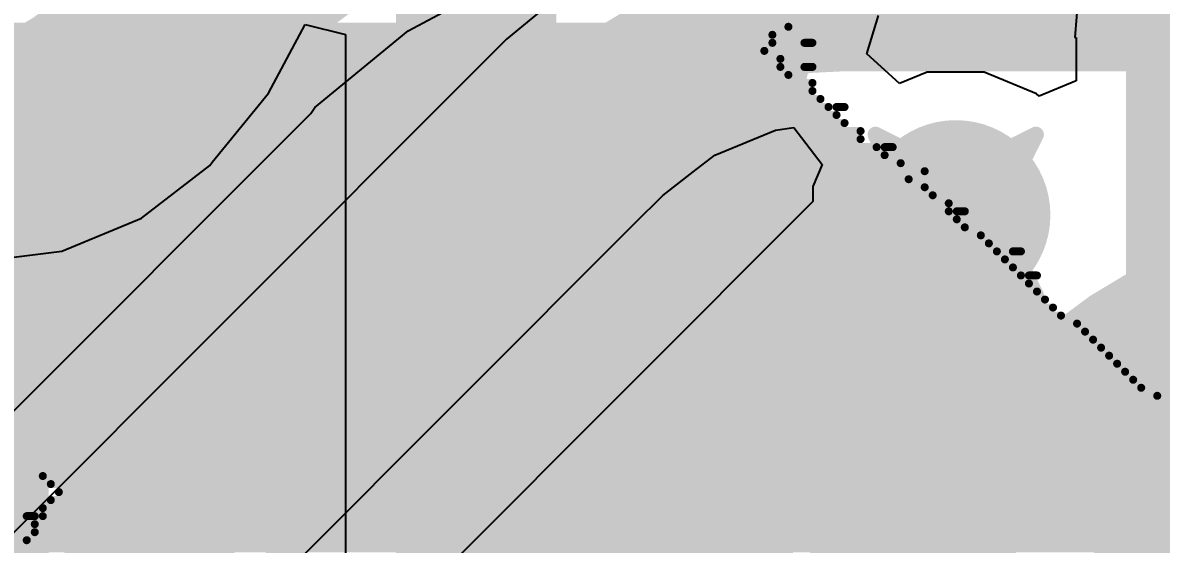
# Model space of a CAD drawing. Header units: inches. Extents: x -5 to 426, y -53 to 116.
# Drawn here: x 27.379 to 30.986, y -5.246 to -3.595 of the extents above; entities that cross this region are included whole.
import ezdxf

# ---------------------------------------------------------------- set-up
doc = ezdxf.new("R2010")
doc.units = ezdxf.units.IN
for name, color, linetype in [('Board Outline', 216, 'Continuous'), ('Bottom Layer', 5, 'Continuous'), ('Bottom Overlay', 54, 'Continuous'), ('Drill Drawing', 1, 'Continuous'), ('Top Layer', 1, 'Continuous'), ('Top Overlay', 2, 'Continuous'), ('Top Paste', 8, 'Continuous'), ('Top Solder', 216, 'Continuous'), ('Via Holes', 16, 'Continuous')]:
    doc.layers.add(name, color=color, linetype=linetype)
doc.styles.add('Arial', font='', dxfattribs={"height": 0.2})
doc.styles.get('Arial').set_extended_font_data('Arial')

# ---------------------------------------------------------------- blocks, each defined once
blk = doc.blocks.new('R___0603_50')
at = {"layer": 'Top Layer'}
for points in [[(-0.381, 0.4445), (-0.381, -0.4445), (-1.143, -0.4445), (-1.143, 0.4445)], [(1.143, 0.4445), (1.143, -0.4445), (0.381, -0.4445), (0.381, 0.4445)]]:
    blk.add_hatch(color=1, dxfattribs=at).paths.add_polyline_path(points)
at = {"layer": 'Top Paste'}
for points in [[(-0.381, 0.4445), (-0.381, -0.4445), (-1.143, -0.4445), (-1.143, 0.4445)], [(1.143, 0.4445), (1.143, -0.4445), (0.381, -0.4445), (0.381, 0.4445)]]:
    blk.add_hatch(color=8, dxfattribs=at).paths.add_polyline_path(points)
at = {"layer": 'Top Solder'}
for points in [[(-0.2794, 0.5461), (-0.2794, -0.5461), (-1.2446, -0.5461), (-1.2446, 0.5461)], [(1.2446, 0.5461), (1.2446, -0.5461), (0.2794, -0.5461), (0.2794, 0.5461)]]:
    blk.add_hatch(color=216, dxfattribs=at).paths.add_polyline_path(points)
at = {"layer": 'Top Overlay'}
for points in [[(-1.2192, 0.5334, 0.127, 0.127, 0), (1.2192, 0.5334, 0.127, 0.127, 0)], [(-1.2192, 0.5334, 0.127, 0.127, 0), (-1.2192, -0.5334, 0.127, 0.127, 0)], [(1.2192, 0.5334, 0.127, 0.127, 0), (1.2192, -0.5334, 0.127, 0.127, 0)], [(-1.2192, -0.5334, 0.127, 0.127, 0), (1.2192, -0.5334, 0.127, 0.127, 0)]]:
    blk.add_lwpolyline(points, format="xyseb", dxfattribs=at)
for points in [[(-1.25095, 0.5334, 0.0635, 0.0635, 1), (-1.18745, 0.5334, 0.0635, 0.0635, 1)], [(-1.25095, 0.5334, 0.0635, 0.0635, 1), (-1.18745, 0.5334, 0.0635, 0.0635, 1)], [(1.18745, 0.5334, 0.0635, 0.0635, 1), (1.25095, 0.5334, 0.0635, 0.0635, 1)], [(1.18745, 0.5334, 0.0635, 0.0635, 1), (1.25095, 0.5334, 0.0635, 0.0635, 1)], [(-1.25095, -0.5334, 0.0635, 0.0635, 1), (-1.18745, -0.5334, 0.0635, 0.0635, 1)], [(-1.25095, -0.5334, 0.0635, 0.0635, 1), (-1.18745, -0.5334, 0.0635, 0.0635, 1)], [(1.18745, -0.5334, 0.0635, 0.0635, 1), (1.25095, -0.5334, 0.0635, 0.0635, 1)], [(1.18745, -0.5334, 0.0635, 0.0635, 1), (1.25095, -0.5334, 0.0635, 0.0635, 1)]]:
    blk.add_lwpolyline(points, format="xyseb", close=True, dxfattribs=at)
blk = doc.blocks.new('TSOT_23_6_73')
at = {"layer": 'Top Overlay'}
for points in [[(-1.8542, 0.9652, 0.127, 0.127, 0), (-1.9812, 1.0922, 0.127, 0.127, 0)], [(-1.9812, 1.0922, 0.127, 0.127, 0), (-1.9812, 0.8382, 0.127, 0.127, 0)], [(-1.8542, 0.9652, 0.127, 0.127, 0), (-1.9812, 0.8382, 0.127, 0.127, 0)]]:
    blk.add_lwpolyline(points, format="xyseb", dxfattribs=at)
for points in [[(-2.013, 1.0922, 0.0635, 0.0635, 1), (-1.9494, 1.0922, 0.0635, 0.0635, 1)], [(-2.013, 1.0922, 0.0635, 0.0635, 1), (-1.9494, 1.0922, 0.0635, 0.0635, 1)], [(-1.886, 0.9652, 0.0635, 0.0635, 1), (-1.8224, 0.9652, 0.0635, 0.0635, 1)], [(-1.886, 0.9652, 0.0635, 0.0635, 1), (-1.8224, 0.9652, 0.0635, 0.0635, 1)], [(-2.013, 0.8382, 0.0635, 0.0635, 1), (-1.9494, 0.8382, 0.0635, 0.0635, 1)], [(-2.013, 0.8382, 0.0635, 0.0635, 1), (-1.9494, 0.8382, 0.0635, 0.0635, 1)]]:
    blk.add_lwpolyline(points, format="xyseb", close=True, dxfattribs=at)

msp = doc.modelspace()

# ---------------------------------------------------------------- hatches: boundary and pattern name
at = {"layer": 'Bottom Layer'}
h = msp.add_hatch(color=5, dxfattribs=at)
edge = h.paths.add_edge_path()
edge.add_arc((30.3345, -4.2036), 0.3, 0, 360)
at = {"layer": 'Top Layer'}
h = msp.add_hatch(color=1, dxfattribs=at)
edge = h.paths.add_edge_path()
edge.add_arc((30.3345, -4.2036), 0.3, 0, 360)
msp.add_hatch(color=1, dxfattribs=at).paths.add_polyline_path([(30.8484, -5.894), (33.2963, -5.894), (33.2963, -4.9796), (30.8484, -4.9796)])
at = {"layer": 'Via Holes'}
h = msp.add_hatch(color=7, dxfattribs=at)
edge = h.paths.add_edge_path()
edge.add_arc((30.3345, -4.2036), 0.15, 0, 360)

# ---------------------------------------------------------------- linework, layer by layer
at = {"layer": 'Board Outline'}
msp.add_lwpolyline([(49.7725, 6.3481, 0.254, 0.254, -1.144567), (-0.2979, -38.4414, 0.254, 0.254, 0)], format="xyseb", dxfattribs=at)
at = {"layer": 'Bottom Layer'}
for p, q in [((28.6002, -3.6204), (28.9576, -3.4293)), ((29.0488, -3.5344), (28.9114, -3.6472)), ((28.3038, -3.8636), (28.6002, -3.6204)), ((28.9113, -3.6472), (28.8219, -3.7373)), ((28.9114, -3.6472), (28.9113, -3.6472)), ((28.8219, -3.7373), (20.6714, -11.8878)), ((20.6395, -11.534), (28.2915, -3.8821)), ((28.2915, -3.8821), (28.3038, -3.8636)), ((29.7632, -3.9349), (29.8219, -3.9272)), ((29.8219, -3.9272), (29.9111, -4.0435)), ((29.5708, -4.0146), (29.7632, -3.9349)), ((29.5022, -4.0672), (29.5708, -4.0146)), ((29.4061, -4.142), (29.5022, -4.0672)), ((29.9111, -4.0435), (29.8821, -4.1136)), ((29.3173, -4.2308), (29.4061, -4.142)), ((29.8821, -4.1136), (29.8821, -4.1615)), ((29.8821, -4.1615), (20.9794, -13.0642)), ((21.1658, -12.3823), (29.3173, -4.2308))]:
    msp.add_line(p, q, dxfattribs=at)
for points in [[(27.9527, -3.5433, 0.635, 0.635, -0.198912), (29.7488, -2.7993, 0.635, 0.635, 0)], [(20.3008, -11.1952, 0.635, 0.635, 0), (27.9527, -3.5433, 0.635, 0.635, 0)], [(29.1589, -3.8947, 0.381, 0.381, -0.198912), (29.9697, -3.5589, 0.381, 0.381, 0)], [(29.9697, -3.5589, 0.381, 0.381, 0), (39.7896, -3.5589, 0.381, 0.381, 0)], [(20.9186, -12.135, 0.381, 0.381, 0), (29.1589, -3.8947, 0.381, 0.381, 0)], [(30.4822, -4.9336, 0.381, 0.381, -0.198912), (32.2783, -4.1897, 0.381, 0.381, 0)], [(21.2267, -13.3114, 0.381, 0.381, 0), (30.3345, -4.2036, 0.381, 0.381, 0)], [(30.3798, -5.8424, 0.381, 0.381, -0.198912), (32.8178, -4.8326, 0.381, 0.381, 0)], [(20.0917, -15.3242, 0.381, 0.381, 0), (30.4822, -4.9336, 0.381, 0.381, 0)]]:
    msp.add_lwpolyline(points, format="xyseb", dxfattribs=at)
for points in [[(27.794, -3.5433, 0.3175, 0.3175, 1), (28.1115, -3.5433, 0.3175, 0.3175, 1)], [(27.794, -3.5433, 0.3175, 0.3175, 1), (28.1115, -3.5433, 0.3175, 0.3175, 1)], [(29.8744, -3.5589, 0.1905, 0.1905, 1), (30.0649, -3.5589, 0.1905, 0.1905, 1)], [(29.8744, -3.5589, 0.1905, 0.1905, 1), (30.0649, -3.5589, 0.1905, 0.1905, 1)], [(29.0637, -3.8947, 0.1905, 0.1905, 1), (29.2542, -3.8947, 0.1905, 0.1905, 1)], [(29.0637, -3.8947, 0.1905, 0.1905, 1), (29.2542, -3.8947, 0.1905, 0.1905, 1)], [(30.2393, -4.2036, 0.1905, 0.1905, 1), (30.4298, -4.2036, 0.1905, 0.1905, 1)], [(30.387, -4.9336, 0.1905, 0.1905, 1), (30.5775, -4.9336, 0.1905, 0.1905, 1)], [(30.387, -4.9336, 0.1905, 0.1905, 1), (30.5775, -4.9336, 0.1905, 0.1905, 1)]]:
    msp.add_lwpolyline(points, format="xyseb", close=True, dxfattribs=at)
at = {"layer": 'Bottom Overlay'}
for points in [[(26.8581, -3.608, 0.0254, 0.0254, 0), (29.8045, -3.608, 0.0254, 0.0254, 0)], [(26.8327, -3.6334, 0.0254, 0.0254, 0), (29.7537, -3.6334, 0.0254, 0.0254, 0)], [(26.7819, -3.6842, 0.0254, 0.0254, 0), (29.7283, -3.6842, 0.0254, 0.0254, 0)], [(26.8073, -3.6588, 0.0254, 0.0254, 0), (29.7537, -3.6588, 0.0254, 0.0254, 0)], [(29.8553, -3.6588, 0.0254, 0.0254, 0), (29.8807, -3.6588, 0.0254, 0.0254, 0)], [(26.7565, -3.7096, 0.0254, 0.0254, 0), (29.7791, -3.7096, 0.0254, 0.0254, 0)], [(26.7057, -3.7604, 0.0254, 0.0254, 0), (29.8045, -3.7604, 0.0254, 0.0254, 0)], [(26.7311, -3.735, 0.0254, 0.0254, 0), (29.7791, -3.735, 0.0254, 0.0254, 0)], [(29.8553, -3.735, 0.0254, 0.0254, 0), (29.8807, -3.735, 0.0254, 0.0254, 0)], [(26.6295, -3.7858, 0.0254, 0.0254, 0), (29.8807, -3.7858, 0.0254, 0.0254, 0)], [(26.6295, -3.8112, 0.0254, 0.0254, 0), (29.8807, -3.8112, 0.0254, 0.0254, 0)], [(26.5787, -3.862, 0.0254, 0.0254, 0), (29.9315, -3.862, 0.0254, 0.0254, 0)], [(26.6041, -3.8366, 0.0254, 0.0254, 0), (29.9061, -3.8366, 0.0254, 0.0254, 0)], [(29.9569, -3.862, 0.0254, 0.0254, 0), (29.9823, -3.862, 0.0254, 0.0254, 0)], [(26.5533, -3.8874, 0.0254, 0.0254, 0), (29.9569, -3.8874, 0.0254, 0.0254, 0)], [(26.5025, -3.9382, 0.0254, 0.0254, 0), (30.0331, -3.9382, 0.0254, 0.0254, 0)], [(26.5279, -3.9128, 0.0254, 0.0254, 0), (29.9823, -3.9128, 0.0254, 0.0254, 0)], [(26.4771, -3.9636, 0.0254, 0.0254, 0), (30.0331, -3.9636, 0.0254, 0.0254, 0)], [(26.4263, -4.0144, 0.0254, 0.0254, 0), (30.1093, -4.0144, 0.0254, 0.0254, 0)], [(26.4517, -3.989, 0.0254, 0.0254, 0), (30.0839, -3.989, 0.0254, 0.0254, 0)], [(30.1093, -3.989, 0.0254, 0.0254, 0), (30.1347, -3.989, 0.0254, 0.0254, 0)], [(26.4009, -4.0398, 0.0254, 0.0254, 0), (30.1601, -4.0398, 0.0254, 0.0254, 0)], [(26.3755, -4.0652, 0.0254, 0.0254, 0), (30.2363, -4.0652, 0.0254, 0.0254, 0)], [(26.2993, -4.116, 0.0254, 0.0254, 0), (30.2363, -4.116, 0.0254, 0.0254, 0)], [(26.3247, -4.0906, 0.0254, 0.0254, 0), (30.1855, -4.0906, 0.0254, 0.0254, 0)], [(26.2739, -4.1414, 0.0254, 0.0254, 0), (30.2617, -4.1414, 0.0254, 0.0254, 0)], [(26.2231, -4.1922, 0.0254, 0.0254, 0), (30.3125, -4.1922, 0.0254, 0.0254, 0)], [(26.2485, -4.1668, 0.0254, 0.0254, 0), (30.3125, -4.1668, 0.0254, 0.0254, 0)], [(30.3379, -4.1922, 0.0254, 0.0254, 0), (30.3633, -4.1922, 0.0254, 0.0254, 0)], [(26.1977, -4.2176, 0.0254, 0.0254, 0), (30.3379, -4.2176, 0.0254, 0.0254, 0)], [(26.1215, -4.2684, 0.0254, 0.0254, 0), (30.4141, -4.2684, 0.0254, 0.0254, 0)], [(26.1723, -4.243, 0.0254, 0.0254, 0), (30.3633, -4.243, 0.0254, 0.0254, 0)], [(26.1215, -4.2938, 0.0254, 0.0254, 0), (30.4395, -4.2938, 0.0254, 0.0254, 0)], [(26.0961, -4.3192, 0.0254, 0.0254, 0), (30.4649, -4.3192, 0.0254, 0.0254, 0)], [(30.5157, -4.3192, 0.0254, 0.0254, 0), (30.5411, -4.3192, 0.0254, 0.0254, 0)], [(26.0199, -4.37, 0.0254, 0.0254, 0), (30.5157, -4.37, 0.0254, 0.0254, 0)], [(26.0707, -4.3446, 0.0254, 0.0254, 0), (30.4903, -4.3446, 0.0254, 0.0254, 0)], [(26.0453, -4.3954, 0.0254, 0.0254, 0), (30.5411, -4.3954, 0.0254, 0.0254, 0)], [(30.5665, -4.3954, 0.0254, 0.0254, 0), (30.5919, -4.3954, 0.0254, 0.0254, 0)], [(26.0961, -4.4208, 0.0254, 0.0254, 0), (30.5665, -4.4208, 0.0254, 0.0254, 0)], [(26.1469, -4.4462, 0.0254, 0.0254, 0), (30.5919, -4.4462, 0.0254, 0.0254, 0)], [(26.2231, -4.4716, 0.0254, 0.0254, 0), (30.6173, -4.4716, 0.0254, 0.0254, 0)], [(26.2739, -4.497, 0.0254, 0.0254, 0), (30.6427, -4.497, 0.0254, 0.0254, 0)], [(26.3247, -4.5224, 0.0254, 0.0254, 0), (30.6681, -4.5224, 0.0254, 0.0254, 0)], [(26.4009, -4.5478, 0.0254, 0.0254, 0), (30.7189, -4.5478, 0.0254, 0.0254, 0)], [(26.4517, -4.5732, 0.0254, 0.0254, 0), (30.7443, -4.5732, 0.0254, 0.0254, 0)], [(26.5025, -4.5986, 0.0254, 0.0254, 0), (30.7697, -4.5986, 0.0254, 0.0254, 0)], [(26.5787, -4.624, 0.0254, 0.0254, 0), (30.7951, -4.624, 0.0254, 0.0254, 0)], [(26.6295, -4.6494, 0.0254, 0.0254, 0), (30.8205, -4.6494, 0.0254, 0.0254, 0)], [(26.6803, -4.6748, 0.0254, 0.0254, 0), (30.8459, -4.6748, 0.0254, 0.0254, 0)], [(26.7565, -4.7002, 0.0254, 0.0254, 0), (30.8713, -4.7002, 0.0254, 0.0254, 0)], [(26.8073, -4.7256, 0.0254, 0.0254, 0), (30.8967, -4.7256, 0.0254, 0.0254, 0)], [(26.8581, -4.751, 0.0254, 0.0254, 0), (30.9221, -4.751, 0.0254, 0.0254, 0)], [(26.9343, -4.7764, 0.0254, 0.0254, 0), (30.9729, -4.7764, 0.0254, 0.0254, 0)], [(26.9597, -4.8018, 0.0254, 0.0254, 0), (30.9983, -4.8018, 0.0254, 0.0254, 0)], [(27.0359, -4.8272, 0.0254, 0.0254, 0), (31.0491, -4.8272, 0.0254, 0.0254, 0)], [(27.0867, -4.8526, 0.0254, 0.0254, 0), (31.0491, -4.8526, 0.0254, 0.0254, 0)], [(27.1375, -4.878, 0.0254, 0.0254, 0), (31.0999, -4.878, 0.0254, 0.0254, 0)], [(27.1883, -4.9034, 0.0254, 0.0254, 0), (31.0999, -4.9034, 0.0254, 0.0254, 0)], [(27.2391, -4.9288, 0.0254, 0.0254, 0), (31.1507, -4.9288, 0.0254, 0.0254, 0)], [(27.2899, -4.9542, 0.0254, 0.0254, 0), (31.1507, -4.9542, 0.0254, 0.0254, 0)], [(27.3153, -4.9796, 0.0254, 0.0254, 0), (31.2015, -4.9796, 0.0254, 0.0254, 0)], [(27.3661, -5.005, 0.0254, 0.0254, 0), (31.2269, -5.005, 0.0254, 0.0254, 0)], [(27.4423, -5.0304, 0.0254, 0.0254, 0), (31.2523, -5.0304, 0.0254, 0.0254, 0)], [(27.4677, -5.0558, 0.0254, 0.0254, 0), (31.2777, -5.0558, 0.0254, 0.0254, 0)], [(27.4931, -5.0812, 0.0254, 0.0254, 0), (31.3031, -5.0812, 0.0254, 0.0254, 0)], [(27.4423, -5.132, 0.0254, 0.0254, 0), (31.3539, -5.132, 0.0254, 0.0254, 0)], [(27.4677, -5.1066, 0.0254, 0.0254, 0), (31.3285, -5.1066, 0.0254, 0.0254, 0)], [(27.3915, -5.1574, 0.0254, 0.0254, 0), (27.4169, -5.1574, 0.0254, 0.0254, 0)], [(27.4423, -5.1574, 0.0254, 0.0254, 0), (31.3793, -5.1574, 0.0254, 0.0254, 0)], [(27.4169, -5.1828, 0.0254, 0.0254, 0), (31.4301, -5.1828, 0.0254, 0.0254, 0)], [(27.3915, -5.2336, 0.0254, 0.0254, 0), (31.4809, -5.2336, 0.0254, 0.0254, 0)], [(27.4169, -5.2082, 0.0254, 0.0254, 0), (31.4555, -5.2082, 0.0254, 0.0254, 0)], [(27.3661, -5.259, 0.0254, 0.0254, 0), (31.5063, -5.259, 0.0254, 0.0254, 0)]]:
    msp.add_lwpolyline(points, format="xyseb", dxfattribs=at)
for points in [[(29.7981, -3.608, 0.0127, 0.0127, 1), (29.8108, -3.608, 0.0127, 0.0127, 1)], [(29.7473, -3.6334, 0.0127, 0.0127, 1), (29.76, -3.6334, 0.0127, 0.0127, 1)], [(29.7219, -3.6842, 0.0127, 0.0127, 1), (29.7346, -3.6842, 0.0127, 0.0127, 1)], [(29.7473, -3.6588, 0.0127, 0.0127, 1), (29.76, -3.6588, 0.0127, 0.0127, 1)], [(29.8489, -3.6588, 0.0127, 0.0127, 1), (29.8616, -3.6588, 0.0127, 0.0127, 1)], [(29.8743, -3.6588, 0.0127, 0.0127, 1), (29.887, -3.6588, 0.0127, 0.0127, 1)], [(29.7727, -3.7096, 0.0127, 0.0127, 1), (29.7854, -3.7096, 0.0127, 0.0127, 1)], [(29.7727, -3.735, 0.0127, 0.0127, 1), (29.7854, -3.735, 0.0127, 0.0127, 1)], [(29.7981, -3.7604, 0.0127, 0.0127, 1), (29.8108, -3.7604, 0.0127, 0.0127, 1)], [(29.8489, -3.735, 0.0127, 0.0127, 1), (29.8616, -3.735, 0.0127, 0.0127, 1)], [(29.8743, -3.735, 0.0127, 0.0127, 1), (29.887, -3.735, 0.0127, 0.0127, 1)], [(29.8743, -3.7858, 0.0127, 0.0127, 1), (29.887, -3.7858, 0.0127, 0.0127, 1)], [(29.8743, -3.8112, 0.0127, 0.0127, 1), (29.887, -3.8112, 0.0127, 0.0127, 1)], [(29.8997, -3.8366, 0.0127, 0.0127, 1), (29.9124, -3.8366, 0.0127, 0.0127, 1)], [(29.9251, -3.862, 0.0127, 0.0127, 1), (29.9378, -3.862, 0.0127, 0.0127, 1)], [(29.9505, -3.862, 0.0127, 0.0127, 1), (29.9632, -3.862, 0.0127, 0.0127, 1)], [(29.9759, -3.862, 0.0127, 0.0127, 1), (29.9886, -3.862, 0.0127, 0.0127, 1)], [(29.9505, -3.8874, 0.0127, 0.0127, 1), (29.9632, -3.8874, 0.0127, 0.0127, 1)], [(29.9759, -3.9128, 0.0127, 0.0127, 1), (29.9886, -3.9128, 0.0127, 0.0127, 1)], [(30.0267, -3.9382, 0.0127, 0.0127, 1), (30.0394, -3.9382, 0.0127, 0.0127, 1)], [(30.0267, -3.9636, 0.0127, 0.0127, 1), (30.0394, -3.9636, 0.0127, 0.0127, 1)], [(30.0775, -3.989, 0.0127, 0.0127, 1), (30.0902, -3.989, 0.0127, 0.0127, 1)], [(30.1029, -3.989, 0.0127, 0.0127, 1), (30.1156, -3.989, 0.0127, 0.0127, 1)], [(30.1029, -4.0144, 0.0127, 0.0127, 1), (30.1156, -4.0144, 0.0127, 0.0127, 1)], [(30.1283, -3.989, 0.0127, 0.0127, 1), (30.141, -3.989, 0.0127, 0.0127, 1)], [(30.1537, -4.0398, 0.0127, 0.0127, 1), (30.1664, -4.0398, 0.0127, 0.0127, 1)], [(30.2299, -4.0652, 0.0127, 0.0127, 1), (30.2426, -4.0652, 0.0127, 0.0127, 1)], [(30.1791, -4.0906, 0.0127, 0.0127, 1), (30.1918, -4.0906, 0.0127, 0.0127, 1)], [(30.2299, -4.116, 0.0127, 0.0127, 1), (30.2426, -4.116, 0.0127, 0.0127, 1)], [(30.2553, -4.1414, 0.0127, 0.0127, 1), (30.268, -4.1414, 0.0127, 0.0127, 1)], [(30.3061, -4.1668, 0.0127, 0.0127, 1), (30.3188, -4.1668, 0.0127, 0.0127, 1)], [(30.3061, -4.1922, 0.0127, 0.0127, 1), (30.3188, -4.1922, 0.0127, 0.0127, 1)], [(30.3315, -4.1922, 0.0127, 0.0127, 1), (30.3442, -4.1922, 0.0127, 0.0127, 1)], [(30.3569, -4.1922, 0.0127, 0.0127, 1), (30.3696, -4.1922, 0.0127, 0.0127, 1)], [(30.3315, -4.2176, 0.0127, 0.0127, 1), (30.3442, -4.2176, 0.0127, 0.0127, 1)], [(30.3569, -4.243, 0.0127, 0.0127, 1), (30.3696, -4.243, 0.0127, 0.0127, 1)], [(30.4077, -4.2684, 0.0127, 0.0127, 1), (30.4204, -4.2684, 0.0127, 0.0127, 1)], [(30.4331, -4.2938, 0.0127, 0.0127, 1), (30.4458, -4.2938, 0.0127, 0.0127, 1)], [(30.4585, -4.3192, 0.0127, 0.0127, 1), (30.4712, -4.3192, 0.0127, 0.0127, 1)], [(30.5093, -4.3192, 0.0127, 0.0127, 1), (30.522, -4.3192, 0.0127, 0.0127, 1)], [(30.5347, -4.3192, 0.0127, 0.0127, 1), (30.5474, -4.3192, 0.0127, 0.0127, 1)], [(30.4839, -4.3446, 0.0127, 0.0127, 1), (30.4966, -4.3446, 0.0127, 0.0127, 1)], [(30.5093, -4.37, 0.0127, 0.0127, 1), (30.522, -4.37, 0.0127, 0.0127, 1)], [(30.5347, -4.3954, 0.0127, 0.0127, 1), (30.5474, -4.3954, 0.0127, 0.0127, 1)], [(30.5601, -4.3954, 0.0127, 0.0127, 1), (30.5728, -4.3954, 0.0127, 0.0127, 1)], [(30.5855, -4.3954, 0.0127, 0.0127, 1), (30.5982, -4.3954, 0.0127, 0.0127, 1)], [(30.5601, -4.4208, 0.0127, 0.0127, 1), (30.5728, -4.4208, 0.0127, 0.0127, 1)], [(30.5855, -4.4462, 0.0127, 0.0127, 1), (30.5982, -4.4462, 0.0127, 0.0127, 1)], [(30.6109, -4.4716, 0.0127, 0.0127, 1), (30.6236, -4.4716, 0.0127, 0.0127, 1)], [(30.6363, -4.497, 0.0127, 0.0127, 1), (30.649, -4.497, 0.0127, 0.0127, 1)], [(30.6617, -4.5224, 0.0127, 0.0127, 1), (30.6744, -4.5224, 0.0127, 0.0127, 1)], [(30.7125, -4.5478, 0.0127, 0.0127, 1), (30.7252, -4.5478, 0.0127, 0.0127, 1)], [(30.7379, -4.5732, 0.0127, 0.0127, 1), (30.7506, -4.5732, 0.0127, 0.0127, 1)], [(30.7633, -4.5986, 0.0127, 0.0127, 1), (30.776, -4.5986, 0.0127, 0.0127, 1)], [(30.7887, -4.624, 0.0127, 0.0127, 1), (30.8014, -4.624, 0.0127, 0.0127, 1)], [(30.8141, -4.6494, 0.0127, 0.0127, 1), (30.8268, -4.6494, 0.0127, 0.0127, 1)], [(30.8395, -4.6748, 0.0127, 0.0127, 1), (30.8522, -4.6748, 0.0127, 0.0127, 1)], [(30.8649, -4.7002, 0.0127, 0.0127, 1), (30.8776, -4.7002, 0.0127, 0.0127, 1)], [(30.8903, -4.7256, 0.0127, 0.0127, 1), (30.903, -4.7256, 0.0127, 0.0127, 1)], [(30.9157, -4.751, 0.0127, 0.0127, 1), (30.9284, -4.751, 0.0127, 0.0127, 1)], [(30.9665, -4.7764, 0.0127, 0.0127, 1), (30.9792, -4.7764, 0.0127, 0.0127, 1)], [(27.4359, -5.0304, 0.0127, 0.0127, 1), (27.4486, -5.0304, 0.0127, 0.0127, 1)], [(27.4613, -5.0558, 0.0127, 0.0127, 1), (27.474, -5.0558, 0.0127, 0.0127, 1)], [(27.4867, -5.0812, 0.0127, 0.0127, 1), (27.4994, -5.0812, 0.0127, 0.0127, 1)], [(27.4359, -5.132, 0.0127, 0.0127, 1), (27.4486, -5.132, 0.0127, 0.0127, 1)], [(27.4613, -5.1066, 0.0127, 0.0127, 1), (27.474, -5.1066, 0.0127, 0.0127, 1)], [(27.3851, -5.1574, 0.0127, 0.0127, 1), (27.3978, -5.1574, 0.0127, 0.0127, 1)], [(27.4105, -5.1574, 0.0127, 0.0127, 1), (27.4232, -5.1574, 0.0127, 0.0127, 1)], [(27.4359, -5.1574, 0.0127, 0.0127, 1), (27.4486, -5.1574, 0.0127, 0.0127, 1)], [(27.4105, -5.1828, 0.0127, 0.0127, 1), (27.4232, -5.1828, 0.0127, 0.0127, 1)], [(27.3851, -5.2336, 0.0127, 0.0127, 1), (27.3978, -5.2336, 0.0127, 0.0127, 1)], [(27.4105, -5.2082, 0.0127, 0.0127, 1), (27.4232, -5.2082, 0.0127, 0.0127, 1)]]:
    msp.add_lwpolyline(points, format="xyseb", close=True, dxfattribs=at)
at = {"layer": 'Drill Drawing'}
for points in [[(30.0805, -3.9496, 0.0508, 0.0508, 0), (30.3345, -4.0766, 0.0508, 0.0508, 0)], [(30.0805, -3.9496, 0.0508, 0.0508, 0), (30.2075, -4.2036, 0.0508, 0.0508, 0)], [(30.3345, -4.0766, 0.0508, 0.0508, 0), (30.5885, -3.9496, 0.0508, 0.0508, 0)], [(30.4615, -4.2036, 0.0508, 0.0508, 0), (30.5885, -3.9496, 0.0508, 0.0508, 0)], [(30.0805, -4.4576, 0.0508, 0.0508, 0), (30.2075, -4.2036, 0.0508, 0.0508, 0)], [(30.4615, -4.2036, 0.0508, 0.0508, 0), (30.5885, -4.4576, 0.0508, 0.0508, 0)], [(30.0805, -4.4576, 0.0508, 0.0508, 0), (30.3345, -4.3306, 0.0508, 0.0508, 0)], [(30.3345, -4.3306, 0.0508, 0.0508, 0), (30.5885, -4.4576, 0.0508, 0.0508, 0)]]:
    msp.add_lwpolyline(points, format="xyseb", dxfattribs=at)
for points in [[(30.0678, -3.9496, 0.0254, 0.0254, 1), (30.0932, -3.9496, 0.0254, 0.0254, 1)], [(30.0678, -3.9496, 0.0254, 0.0254, 1), (30.0932, -3.9496, 0.0254, 0.0254, 1)], [(30.5758, -3.9496, 0.0254, 0.0254, 1), (30.6012, -3.9496, 0.0254, 0.0254, 1)], [(30.5758, -3.9496, 0.0254, 0.0254, 1), (30.6012, -3.9496, 0.0254, 0.0254, 1)], [(30.3218, -4.0766, 0.0254, 0.0254, 1), (30.3472, -4.0766, 0.0254, 0.0254, 1)], [(30.3218, -4.0766, 0.0254, 0.0254, 1), (30.3472, -4.0766, 0.0254, 0.0254, 1)], [(30.1948, -4.2036, 0.0254, 0.0254, 1), (30.2202, -4.2036, 0.0254, 0.0254, 1)], [(30.1948, -4.2036, 0.0254, 0.0254, 1), (30.2202, -4.2036, 0.0254, 0.0254, 1)], [(30.4488, -4.2036, 0.0254, 0.0254, 1), (30.4742, -4.2036, 0.0254, 0.0254, 1)], [(30.4488, -4.2036, 0.0254, 0.0254, 1), (30.4742, -4.2036, 0.0254, 0.0254, 1)], [(30.3218, -4.3306, 0.0254, 0.0254, 1), (30.3472, -4.3306, 0.0254, 0.0254, 1)], [(30.3218, -4.3306, 0.0254, 0.0254, 1), (30.3472, -4.3306, 0.0254, 0.0254, 1)], [(30.0678, -4.4576, 0.0254, 0.0254, 1), (30.0932, -4.4576, 0.0254, 0.0254, 1)], [(30.0678, -4.4576, 0.0254, 0.0254, 1), (30.0932, -4.4576, 0.0254, 0.0254, 1)], [(30.5758, -4.4576, 0.0254, 0.0254, 1), (30.6012, -4.4576, 0.0254, 0.0254, 1)], [(30.5758, -4.4576, 0.0254, 0.0254, 1), (30.6012, -4.4576, 0.0254, 0.0254, 1)]]:
    msp.add_lwpolyline(points, format="xyseb", close=True, dxfattribs=at)
at = {"layer": 'Top Layer'}
for p, q in [((30.7494, -3.1676), (30.7121, -3.6421)), ((28.1578, -3.8178), (28.2739, -3.6007)), ((28.2739, -3.6007), (28.4009, -3.6325)), ((30.0527, -3.6931), (30.0895, -3.5721)), ((28.4009, -3.6325), (28.4009, -11.6395)), ((30.7121, -3.6421), (30.7157, -3.6421)), ((30.7157, -3.6421), (30.7157, -3.779)), ((30.1568, -3.7875), (30.0527, -3.6931)), ((30.2445, -3.7512), (30.1568, -3.7875)), ((30.4245, -3.7512), (30.2445, -3.7512)), ((30.5908, -3.82), (30.4245, -3.7512)), ((30.7157, -3.779), (30.5984, -3.8276)), ((27.9783, -4.0366), (28.1578, -3.8178)), ((30.5984, -3.8276), (30.5908, -3.82)), ((27.9714, -4.0468), (27.9783, -4.0366)), ((27.7551, -4.2134), (27.9718, -4.0472)), ((27.9718, -4.0472), (27.9714, -4.0468)), ((27.5029, -4.3179), (27.7551, -4.2134)), ((27.3509, -4.3379), (27.5029, -4.3179))]:
    msp.add_line(p, q, dxfattribs=at)
for points in [[(28.8152, -11.6395, 0.508, 0.508, 0), (28.8152, -1.8988, 0.508, 0.508, 0)], [(31.3818, -3.6421, 1.016, 1.016, -0.124816), (31.6674, -2.516, 1.016, 1.016, 0)], [(29.5645, -4.14, 0.508, 0.508, -0.198737), (30.119, -2.8002, 0.508, 0.508, 0)], [(27.9725, -2.9814, 0.5588, 0.5588, -0.198912), (27.6601, -3.7355, 0.5588, 0.5588, 0)], [(31.3818, -5.3193, 1.016, 1.016, 0), (31.3818, -3.6421, 1.016, 1.016, 0)], [(27.6601, -3.7355, 0.5588, 0.5588, -0.19887), (27.2323, -3.9128, 0.5588, 0.5588, 0)], [(26.6985, -3.9128, 0.5588, 0.5588, 0), (27.2323, -3.9128, 0.5588, 0.5588, 0)], [(29.5645, -10.7703, 0.508, 0.508, 0), (29.5645, -4.14, 0.508, 0.508, 0)], [(30.3345, -10.6589, 0.381, 0.381, 0), (30.3345, -4.2036, 0.381, 0.381, 0)]]:
    msp.add_lwpolyline(points, format="xyseb", dxfattribs=at)
for points in [[(31.1278, -3.6421, 0.508, 0.508, 1), (31.6358, -3.6421, 0.508, 0.508, 1)], [(31.1278, -3.6421, 0.508, 0.508, 1), (31.6358, -3.6421, 0.508, 0.508, 1)], [(27.5204, -3.7355, 0.2794, 0.2794, 1), (27.7998, -3.7355, 0.2794, 0.2794, 1)], [(27.5204, -3.7355, 0.2794, 0.2794, 1), (27.7998, -3.7355, 0.2794, 0.2794, 1)], [(27.0926, -3.9128, 0.2794, 0.2794, 1), (27.372, -3.9128, 0.2794, 0.2794, 1)], [(27.0926, -3.9128, 0.2794, 0.2794, 1), (27.372, -3.9128, 0.2794, 0.2794, 1)], [(29.4375, -4.14, 0.254, 0.254, 1), (29.6915, -4.14, 0.254, 0.254, 1)], [(29.4375, -4.14, 0.254, 0.254, 1), (29.6915, -4.14, 0.254, 0.254, 1)], [(30.2393, -4.2036, 0.1905, 0.1905, 1), (30.4298, -4.2036, 0.1905, 0.1905, 1)], [(31.1278, -5.3193, 0.508, 0.508, 1), (31.6358, -5.3193, 0.508, 0.508, 1)]]:
    msp.add_lwpolyline(points, format="xyseb", close=True, dxfattribs=at)

# ---------------------------------------------------------------- block references
for name, p, rotation in [('TSOT_23_6_73', (25.4985, -2.9628), 180), ('R___0603_50', (31.3818, -6.0813), 90)]:
    msp.add_blockref(name, p, dxfattribs=dict(rotation=rotation))

# ---------------------------------------------------------------- texts
at = {"layer": 'Top Overlay', "style": 'Arial'}
msp.add_text('R67', height=1.016, rotation=90, dxfattribs=at).set_placement((30.6397, -7.0946))
msp.add_text('U8', height=1.016, dxfattribs=at).set_placement((26.5451, -5.6652))

doc.saveas('drawing.dxf')
